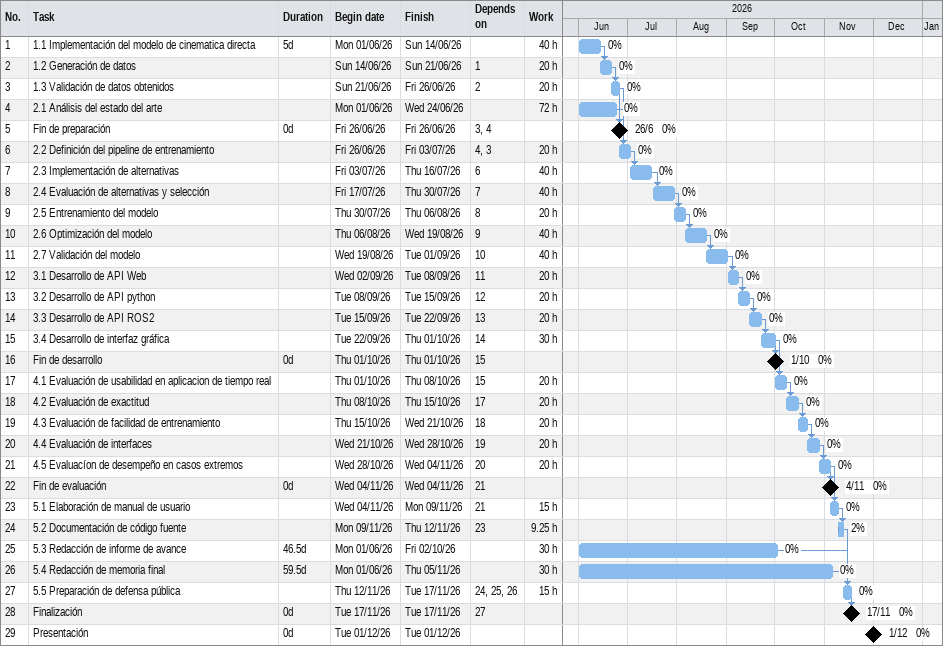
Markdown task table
| ID | Task | Duration | Start | Finish | Predecessors | % complete | Work (h) |
|---|---|---|---|---|---|---|---|
| 1 | 1.1 Implementación del modelo de cinematica directa | 5d | 2026-06-01 | 2026-06-14 |  | 0 | 40 |
| 2 | 1.2 Generación de datos |  | 2026-06-14 | 2026-06-21 | 1 | 0 | 20 |
| 3 | 1.3 Validación de datos obtenidos |  | 2026-06-21 | 2026-06-26 | 2 | 0 | 20 |
| 4 | 2.1 Análisis del estado del arte |  | 2026-06-01 | 2026-06-24 |  | 0 | 72 |
| 5 | Fin de preparación | 0d | 2026-06-26 | 2026-06-26 | 3, 4 | 0 |  |
| 6 | 2.2 Definición del pipeline de entrenamiento |  | 2026-06-26 | 2026-07-03 | 4, 3 | 0 | 20 |
| 7 | 2.3 Implementación de alternativas |  | 2026-07-03 | 2026-07-16 | 6 | 0 | 40 |
| 8 | 2.4 Evaluación de alternativas y selección |  | 2026-07-17 | 2026-07-30 | 7 | 0 | 40 |
| 9 | 2.5 Entrenamiento del modelo |  | 2026-07-30 | 2026-08-06 | 8 | 0 | 20 |
| 10 | 2.6 Optimización del modelo |  | 2026-08-06 | 2026-08-19 | 9 | 0 | 40 |
| 11 | 2.7 Validación del modelo |  | 2026-08-19 | 2026-09-01 | 10 | 0 | 40 |
| 12 | 3.1 Desarrollo de API Web |  | 2026-09-02 | 2026-09-08 | 11 | 0 | 20 |
| 13 | 3.2 Desarrollo de API python |  | 2026-09-08 | 2026-09-15 | 12 | 0 | 20 |
| 14 | 3.3 Desarrollo de API ROS2 |  | 2026-09-15 | 2026-09-22 | 13 | 0 | 20 |
| 15 | 3.4 Desarrollo de interfaz gráfica |  | 2026-09-22 | 2026-10-01 | 14 | 0 | 30 |
| 16 | Fin de desarrollo | 0d | 2026-10-01 | 2026-10-01 | 15 | 0 |  |
| 17 | 4.1 Evaluación de usabilidad en aplicacion de tiempo real |  | 2026-10-01 | 2026-10-08 | 15 | 0 | 20 |
| 18 | 4.2 Evaluación de exactitud |  | 2026-10-08 | 2026-10-15 | 17 | 0 | 20 |
| 19 | 4.3 Evaluación de facilidad de entrenamiento |  | 2026-10-15 | 2026-10-21 | 18 | 0 | 20 |
| 20 | 4.4 Evaluación de interfaces |  | 2026-10-21 | 2026-10-28 | 19 | 0 | 20 |
| 21 | 4.5 Evaluacíon de desempeño en casos extremos |  | 2026-10-28 | 2026-11-04 | 20 | 0 | 20 |
| 22 | Fin de evaluación | 0d | 2026-11-04 | 2026-11-04 | 21 | 0 |  |
| 23 | 5.1 Elaboración de manual de usuario |  | 2026-11-04 | 2026-11-09 | 21 | 0 | 15 |
| 24 | 5.2 Documentación de código fuente |  | 2026-11-09 | 2026-11-12 | 23 | 2 | 9.25 |
| 25 | 5.3 Redacción de informe de avance | 46.5d | 2026-06-01 | 2026-10-02 |  | 0 | 30 |
| 26 | 5.4 Redacción de memoria final | 59.5d | 2026-06-01 | 2026-11-05 |  | 0 | 30 |
| 27 | 5.5 Preparación de defensa pública |  | 2026-11-12 | 2026-11-17 | 24, 25, 26 | 0 | 15 |
| 28 | Finalización | 0d | 2026-11-17 | 2026-11-17 | 27 | 0 |  |
| 29 | Presentación | 0d | 2026-12-01 | 2026-12-01 |  | 0 |  |
